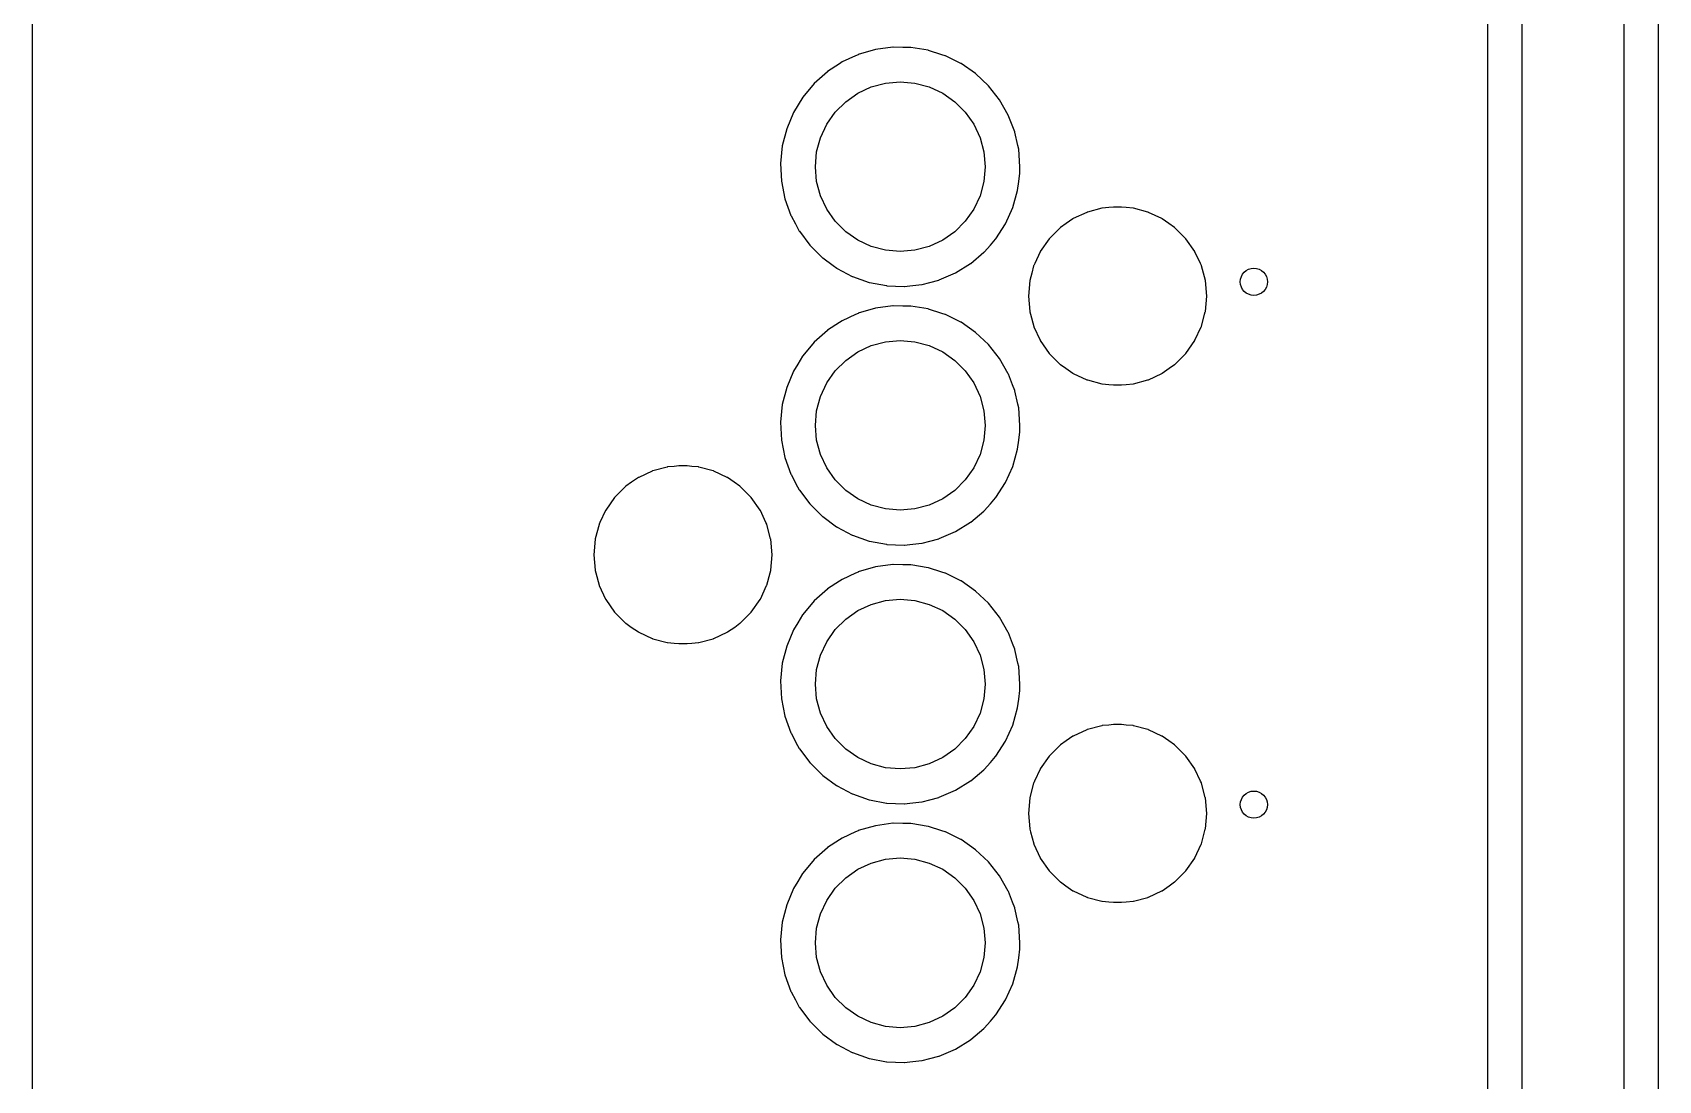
# Model space of a CAD drawing. Extents: x 4.65 to 6.59, y -5.22 to -3.28.
# Drawn here: x 4.65 to 5.593, y -4.778 to -4.17 of the extents above; entities that cross this region are included whole.
import ezdxf

# ---------------------------------------------------------------- set-up
doc = ezdxf.new("R2010")
doc.units = 0
doc.header["$MEASUREMENT"] = 0
doc.layers.add('BLACK', color=7, linetype='CONTINUOUS')

msp = doc.modelspace()

# ---------------------------------------------------------------- linework, layer by layer
at = {"layer": 'BLACK', "linetype": 'CONTINUOUS'}
for p, q in [((4.65012, -5.21012), (4.65012, -3.28004)), ((5.51378, -4.98965), (5.51378, -3.901)), ((5.57283, -3.901), (5.57283, -4.98712)), ((5.49376, -3.90338), (5.49376, -4.84811)), ((5.59285, -4.97527), (5.59285, -3.90338)), ((5.12731, -4.18394), (5.11957, -4.18751)), ((5.12875, -4.18328), (5.12731, -4.18394)), ((5.12891, -4.1832), (5.12875, -4.18328)), ((5.12875, -4.18328), (5.12875, -4.18328)), ((5.13879, -4.18032), (5.12891, -4.1832)), ((5.14899, -4.17893), (5.13879, -4.18032)), ((5.14917, -4.17893), (5.14899, -4.17893)), ((5.1548, -4.17901), (5.14917, -4.17893)), ((5.14917, -4.17893), (5.14917, -4.17893)), ((5.15928, -4.17907), (5.1548, -4.17901)), ((5.16944, -4.18072), (5.15928, -4.17907)), ((5.16961, -4.18078), (5.16944, -4.18072)), ((5.17742, -4.18328), (5.16961, -4.18078)), ((5.17924, -4.18386), (5.17742, -4.18328)), ((5.1794, -4.18394), (5.17924, -4.18386)), ((5.1883, -4.18833), (5.1794, -4.18394)), ((5.1794, -4.18394), (5.1794, -4.18394)), ((5.11096, -4.19315), (5.10329, -4.2)), ((5.11112, -4.19305), (5.11096, -4.19315)), ((5.11803, -4.18851), (5.11112, -4.19305)), ((5.11112, -4.19305), (5.11112, -4.19305)), ((5.11957, -4.18751), (5.11803, -4.18851)), ((5.18846, -4.18841), (5.1883, -4.18833)), ((5.19692, -4.19427), (5.18846, -4.18841)), ((5.20441, -4.20132), (5.19692, -4.19427)), ((5.10329, -4.2), (5.09671, -4.20791)), ((5.12862, -4.20561), (5.1364, -4.20198)), ((5.1364, -4.20198), (5.14468, -4.19976)), ((5.14468, -4.19976), (5.15323, -4.19902)), ((5.15323, -4.19902), (5.16177, -4.19976)), ((5.16177, -4.19976), (5.17006, -4.20198)), ((5.17006, -4.20198), (5.17783, -4.20561)), ((5.21079, -4.20941), (5.20441, -4.20132)), ((5.09671, -4.20791), (5.09137, -4.21671)), ((5.11553, -4.2166), (5.1216, -4.21053)), ((5.1216, -4.21053), (5.12862, -4.20561)), ((5.17783, -4.20561), (5.18486, -4.21053)), ((5.18486, -4.21053), (5.19093, -4.2166)), ((5.21589, -4.21834), (5.21079, -4.20941)), ((5.09137, -4.21671), (5.08739, -4.2262)), ((5.11061, -4.22362), (5.11553, -4.2166)), ((5.19093, -4.2166), (5.19585, -4.22362)), ((5.21962, -4.22793), (5.21589, -4.21834)), ((5.08739, -4.2262), (5.08486, -4.23617)), ((5.10476, -4.23968), (5.10698, -4.2314)), ((5.10698, -4.2314), (5.11061, -4.22362)), ((5.19585, -4.22362), (5.19947, -4.2314)), ((5.19947, -4.2314), (5.20169, -4.23968)), ((5.21966, -4.22811), (5.21962, -4.22793)), ((5.22145, -4.23599), (5.21966, -4.22811)), ((5.08486, -4.23617), (5.08383, -4.24641)), ((5.10402, -4.24823), (5.10476, -4.23968)), ((5.20169, -4.23968), (5.20244, -4.24823)), ((5.22189, -4.23797), (5.22145, -4.23599)), ((5.22265, -4.24823), (5.22189, -4.23797)), ((5.08383, -4.24641), (5.08432, -4.25669)), ((5.10476, -4.25677), (5.10402, -4.24823)), ((5.20244, -4.24823), (5.20169, -4.25677)), ((5.22256, -4.25186), (5.22265, -4.24823)), ((5.08432, -4.25669), (5.08633, -4.26678)), ((5.10698, -4.26506), (5.10476, -4.25677)), ((5.20169, -4.25677), (5.19947, -4.26506)), ((5.22126, -4.26207), (5.22192, -4.25687)), ((5.22192, -4.25687), (5.22254, -4.25199)), ((5.22254, -4.25198), (5.22256, -4.25186)), ((5.22254, -4.25199), (5.22254, -4.25198)), ((5.08633, -4.26678), (5.0898, -4.27647)), ((5.11061, -4.27283), (5.10698, -4.26506)), ((5.19947, -4.26506), (5.19585, -4.27283)), ((5.21847, -4.27197), (5.22126, -4.26207)), ((5.0898, -4.27647), (5.08989, -4.27663)), ((5.08989, -4.27663), (5.09243, -4.28136)), ((5.11553, -4.27986), (5.11061, -4.27283)), ((5.1216, -4.28593), (5.11553, -4.27986)), ((5.19093, -4.27986), (5.18486, -4.28593)), ((5.19585, -4.27283), (5.19093, -4.27986)), ((5.21424, -4.28136), (5.21847, -4.27197)), ((5.25336, -4.27844), (5.24944, -4.28119)), ((5.25355, -4.27835), (5.25336, -4.27844)), ((5.26133, -4.27473), (5.25355, -4.27835)), ((5.25355, -4.27835), (5.25355, -4.27835)), ((5.26153, -4.27463), (5.26133, -4.27473)), ((5.26133, -4.27473), (5.26133, -4.27473)), ((5.26173, -4.27458), (5.26153, -4.27463)), ((5.27002, -4.27236), (5.26173, -4.27458)), ((5.26173, -4.27458), (5.26173, -4.27458)), ((5.27023, -4.2723), (5.27002, -4.27236)), ((5.27002, -4.27236), (5.27002, -4.27236)), ((5.27415, -4.27196), (5.27023, -4.2723)), ((5.27686, -4.27172), (5.27415, -4.27196)), ((5.27696, -4.27171), (5.27686, -4.27172)), ((5.27686, -4.27172), (5.27686, -4.27172)), ((5.28146, -4.27171), (5.27696, -4.27171)), ((5.28157, -4.27172), (5.28146, -4.27171)), ((5.28427, -4.27196), (5.28157, -4.27172)), ((5.28157, -4.27172), (5.28157, -4.27172)), ((5.28819, -4.2723), (5.28427, -4.27196)), ((5.2884, -4.27236), (5.28819, -4.2723)), ((5.29669, -4.27458), (5.2884, -4.27236)), ((5.2884, -4.27236), (5.2884, -4.27236)), ((5.2969, -4.27463), (5.29669, -4.27458)), ((5.29669, -4.27458), (5.29669, -4.27458)), ((5.2971, -4.27473), (5.2969, -4.27463)), ((5.30487, -4.27835), (5.2971, -4.27473)), ((5.2971, -4.27473), (5.2971, -4.27473)), ((5.30507, -4.27844), (5.30487, -4.27835)), ((5.30487, -4.27835), (5.30487, -4.27835)), ((5.30899, -4.28119), (5.30507, -4.27844)), ((5.09243, -4.28136), (5.09467, -4.28553)), ((5.09467, -4.28553), (5.09478, -4.28568)), ((5.09478, -4.28568), (5.09478, -4.28568)), ((5.09478, -4.28568), (5.10072, -4.29363)), ((5.12862, -4.29085), (5.1216, -4.28593)), ((5.18486, -4.28593), (5.17783, -4.29085)), ((5.20867, -4.29001), (5.21424, -4.28136)), ((5.24597, -4.28361), (5.2396, -4.28999)), ((5.24615, -4.28349), (5.24597, -4.28361)), ((5.24944, -4.28119), (5.24615, -4.28349)), ((5.24615, -4.28349), (5.24615, -4.28349)), ((5.31228, -4.28349), (5.30899, -4.28119)), ((5.31245, -4.28361), (5.31228, -4.28349)), ((5.31228, -4.28349), (5.31228, -4.28349)), ((5.31883, -4.28999), (5.31245, -4.28361)), ((5.10072, -4.29363), (5.10072, -4.29363)), ((5.10072, -4.29363), (5.10083, -4.29378)), ((5.10083, -4.29378), (5.10096, -4.29391)), ((5.10096, -4.29391), (5.10096, -4.29391)), ((5.10096, -4.29391), (5.10801, -4.30089)), ((5.1364, -4.29447), (5.12862, -4.29085)), ((5.14468, -4.29669), (5.1364, -4.29447)), ((5.15323, -4.29744), (5.14468, -4.29669)), ((5.16177, -4.29669), (5.15323, -4.29744)), ((5.17006, -4.29447), (5.16177, -4.29669)), ((5.17783, -4.29085), (5.17006, -4.29447)), ((5.19418, -4.30428), (5.20175, -4.29787)), ((5.20175, -4.29787), (5.20189, -4.29775)), ((5.20175, -4.29787), (5.20175, -4.29787)), ((5.20189, -4.29775), (5.2055, -4.29363)), ((5.2055, -4.29363), (5.20855, -4.29015)), ((5.20855, -4.29015), (5.20867, -4.29001)), ((5.20855, -4.29015), (5.20855, -4.29015)), ((5.23434, -4.29757), (5.23121, -4.30428)), ((5.23443, -4.29737), (5.23434, -4.29757)), ((5.23434, -4.29757), (5.23434, -4.29757)), ((5.2396, -4.28999), (5.23443, -4.29737)), ((5.324, -4.29737), (5.31883, -4.28999)), ((5.32409, -4.29757), (5.324, -4.29737)), ((5.32722, -4.30428), (5.32409, -4.29757)), ((5.32409, -4.29757), (5.32409, -4.29757)), ((5.10801, -4.30089), (5.10814, -4.30102)), ((5.10814, -4.30102), (5.10829, -4.30113)), ((5.10829, -4.30113), (5.10829, -4.30113)), ((5.10829, -4.30113), (5.11431, -4.30554)), ((5.11431, -4.30554), (5.11644, -4.30711)), ((5.11644, -4.30711), (5.1166, -4.30719)), ((5.1166, -4.30719), (5.1166, -4.30719)), ((5.1166, -4.30719), (5.12538, -4.31181)), ((5.18529, -4.30981), (5.19404, -4.3044)), ((5.19404, -4.3044), (5.19418, -4.30428)), ((5.19418, -4.30428), (5.19418, -4.30428)), ((5.23056, -4.30575), (5.22946, -4.30988)), ((5.23062, -4.30554), (5.23056, -4.30575)), ((5.23056, -4.30575), (5.23056, -4.30575)), ((5.23121, -4.30428), (5.23062, -4.30554)), ((5.32781, -4.30554), (5.32722, -4.30428)), ((5.32786, -4.30575), (5.32781, -4.30554)), ((5.32897, -4.30988), (5.32786, -4.30575)), ((5.32786, -4.30575), (5.32786, -4.30575)), ((5.12538, -4.31181), (5.12538, -4.31181)), ((5.12538, -4.31181), (5.12554, -4.3119)), ((5.12554, -4.3119), (5.13526, -4.31529)), ((5.13526, -4.31529), (5.13544, -4.31532)), ((5.13544, -4.31532), (5.14519, -4.31717)), ((5.14519, -4.31717), (5.14519, -4.31717)), ((5.14519, -4.31717), (5.14537, -4.31721)), ((5.14537, -4.31721), (5.15051, -4.31741)), ((5.15051, -4.31741), (5.15547, -4.31761)), ((5.15547, -4.31761), (5.15547, -4.31761)), ((5.15547, -4.31761), (5.15565, -4.31761)), ((5.15565, -4.31761), (5.15878, -4.31727)), ((5.15878, -4.31727), (5.1657, -4.31651)), ((5.1657, -4.31651), (5.16588, -4.31649)), ((5.1657, -4.31651), (5.1657, -4.31651)), ((5.16588, -4.31649), (5.17032, -4.31532)), ((5.17032, -4.31532), (5.17565, -4.31392)), ((5.17565, -4.31392), (5.17583, -4.31387)), ((5.17565, -4.31392), (5.17565, -4.31392)), ((5.17583, -4.31387), (5.18529, -4.30981)), ((5.22829, -4.31425), (5.2275, -4.32323)), ((5.22946, -4.30988), (5.22829, -4.31425)), ((5.33014, -4.31425), (5.32897, -4.30988)), ((5.33093, -4.32323), (5.33014, -4.31425)), ((5.2275, -4.32323), (5.22829, -4.33221)), ((5.33014, -4.33221), (5.33093, -4.32323)), ((5.12731, -4.33394), (5.11957, -4.33751)), ((5.12875, -4.33328), (5.12731, -4.33394)), ((5.12891, -4.3332), (5.12875, -4.33328)), ((5.12875, -4.33328), (5.12875, -4.33328)), ((5.13879, -4.33032), (5.12891, -4.3332)), ((5.14899, -4.32893), (5.13879, -4.33032)), ((5.14917, -4.32893), (5.14899, -4.32893)), ((5.1548, -4.32901), (5.14917, -4.32893)), ((5.14917, -4.32893), (5.14917, -4.32893)), ((5.15928, -4.32907), (5.1548, -4.32901)), ((5.16944, -4.33072), (5.15928, -4.32907)), ((5.16961, -4.33078), (5.16944, -4.33072)), ((5.17742, -4.33328), (5.16961, -4.33078)), ((5.17924, -4.33386), (5.17742, -4.33328)), ((5.1794, -4.33394), (5.17924, -4.33386)), ((5.1883, -4.33833), (5.1794, -4.33394)), ((5.1794, -4.33394), (5.1794, -4.33394)), ((5.22829, -4.33221), (5.22834, -4.33242)), ((5.22834, -4.33242), (5.22834, -4.33242)), ((5.22834, -4.33242), (5.22871, -4.3338)), ((5.22871, -4.3338), (5.23062, -4.34092)), ((5.32781, -4.34092), (5.32971, -4.3338)), ((5.32971, -4.3338), (5.33008, -4.33242)), ((5.33008, -4.33242), (5.33014, -4.33221)), ((5.33008, -4.33242), (5.33008, -4.33242)), ((5.11096, -4.34315), (5.10329, -4.35)), ((5.11112, -4.34305), (5.11096, -4.34315)), ((5.11803, -4.33851), (5.11112, -4.34305)), ((5.11112, -4.34305), (5.11112, -4.34305)), ((5.11957, -4.33751), (5.11803, -4.33851)), ((5.18846, -4.33841), (5.1883, -4.33833)), ((5.19692, -4.34427), (5.18846, -4.33841)), ((5.20441, -4.35132), (5.19692, -4.34427)), ((5.23062, -4.34092), (5.23071, -4.34111)), ((5.23071, -4.34111), (5.23071, -4.34111)), ((5.23071, -4.34111), (5.23434, -4.34889)), ((5.32409, -4.34889), (5.32771, -4.34111)), ((5.32771, -4.34111), (5.32781, -4.34092)), ((5.32771, -4.34111), (5.32771, -4.34111)), ((5.10329, -4.35), (5.09671, -4.35791)), ((5.12862, -4.35561), (5.1364, -4.35198)), ((5.1364, -4.35198), (5.14468, -4.34976)), ((5.14468, -4.34976), (5.15323, -4.34902)), ((5.15323, -4.34902), (5.16177, -4.34976)), ((5.16177, -4.34976), (5.17006, -4.35198)), ((5.17006, -4.35198), (5.17783, -4.35561)), ((5.21079, -4.35941), (5.20441, -4.35132)), ((5.23434, -4.34889), (5.23434, -4.34889)), ((5.23434, -4.34889), (5.23443, -4.34908)), ((5.23443, -4.34908), (5.2396, -4.35647)), ((5.31883, -4.35647), (5.324, -4.34908)), ((5.324, -4.34908), (5.32409, -4.34889)), ((5.32409, -4.34889), (5.32409, -4.34889)), ((5.09381, -4.36269), (5.09137, -4.36671)), ((5.09661, -4.35807), (5.09381, -4.36269)), ((5.09671, -4.35791), (5.09661, -4.35807)), ((5.11553, -4.3666), (5.1216, -4.36053)), ((5.1216, -4.36053), (5.12862, -4.35561)), ((5.17783, -4.35561), (5.18486, -4.36053)), ((5.18486, -4.36053), (5.19093, -4.3666)), ((5.21589, -4.36834), (5.21079, -4.35941)), ((5.2396, -4.35647), (5.24597, -4.36284)), ((5.24597, -4.36284), (5.24615, -4.36297)), ((5.24615, -4.36297), (5.24615, -4.36297)), ((5.24615, -4.36297), (5.24923, -4.36512)), ((5.3092, -4.36512), (5.31228, -4.36297)), ((5.31228, -4.36297), (5.31245, -4.36284)), ((5.31228, -4.36297), (5.31228, -4.36297)), ((5.31245, -4.36284), (5.31883, -4.35647)), ((5.09137, -4.36671), (5.08739, -4.3762)), ((5.10698, -4.3814), (5.11061, -4.37362)), ((5.11061, -4.37362), (5.11553, -4.3666)), ((5.19093, -4.3666), (5.19585, -4.37362)), ((5.19585, -4.37362), (5.19947, -4.3814)), ((5.21596, -4.36851), (5.21589, -4.36834)), ((5.21838, -4.37474), (5.21596, -4.36851)), ((5.21596, -4.36851), (5.21596, -4.36851)), ((5.24923, -4.36512), (5.25336, -4.36801)), ((5.25336, -4.36801), (5.25355, -4.3681)), ((5.25355, -4.3681), (5.25355, -4.3681)), ((5.25355, -4.3681), (5.26133, -4.37173)), ((5.26133, -4.37173), (5.26153, -4.37182)), ((5.26153, -4.37182), (5.26173, -4.37188)), ((5.26173, -4.37188), (5.26173, -4.37188)), ((5.26173, -4.37188), (5.27002, -4.3741)), ((5.27002, -4.3741), (5.27002, -4.3741)), ((5.27002, -4.3741), (5.27023, -4.37416)), ((5.27023, -4.37416), (5.27415, -4.3745)), ((5.28427, -4.3745), (5.28819, -4.37416)), ((5.28819, -4.37416), (5.2884, -4.3741)), ((5.2884, -4.3741), (5.29669, -4.37188)), ((5.2884, -4.3741), (5.2884, -4.3741)), ((5.29669, -4.37188), (5.2969, -4.37182)), ((5.29669, -4.37188), (5.29669, -4.37188)), ((5.2969, -4.37182), (5.2971, -4.37173)), ((5.2971, -4.37173), (5.30487, -4.3681)), ((5.30487, -4.3681), (5.30507, -4.36801)), ((5.30487, -4.3681), (5.30487, -4.3681)), ((5.30507, -4.36801), (5.3092, -4.36512)), ((5.08739, -4.3762), (5.08486, -4.38617)), ((5.10476, -4.38968), (5.10698, -4.3814)), ((5.19947, -4.3814), (5.20169, -4.38968)), ((5.21962, -4.37793), (5.21838, -4.37474)), ((5.21966, -4.37811), (5.21962, -4.37793)), ((5.22145, -4.38599), (5.21966, -4.37811)), ((5.27415, -4.3745), (5.27686, -4.37473)), ((5.27686, -4.37473), (5.27686, -4.37473)), ((5.27686, -4.37473), (5.27696, -4.37474)), ((5.27696, -4.37474), (5.28146, -4.37474)), ((5.28146, -4.37474), (5.28157, -4.37473)), ((5.28157, -4.37473), (5.28427, -4.3745)), ((5.28157, -4.37473), (5.28157, -4.37473)), ((5.08486, -4.38617), (5.08383, -4.39641)), ((5.10402, -4.39823), (5.10476, -4.38968)), ((5.20169, -4.38968), (5.20244, -4.39823)), ((5.22189, -4.38797), (5.22145, -4.38599)), ((5.22265, -4.39823), (5.22189, -4.38797)), ((5.08383, -4.39641), (5.08432, -4.40669)), ((5.10476, -4.40677), (5.10402, -4.39823)), ((5.20244, -4.39823), (5.20169, -4.40677)), ((5.22192, -4.40687), (5.22254, -4.40199)), ((5.22254, -4.40198), (5.22256, -4.40186)), ((5.22254, -4.40199), (5.22254, -4.40198)), ((5.22256, -4.40186), (5.22265, -4.39823)), ((5.08432, -4.40669), (5.08633, -4.41678)), ((5.10698, -4.41506), (5.10476, -4.40677)), ((5.20169, -4.40677), (5.19947, -4.41506)), ((5.22126, -4.41207), (5.22192, -4.40687)), ((5.08633, -4.41678), (5.0898, -4.42647)), ((5.11061, -4.42283), (5.10698, -4.41506)), ((5.19947, -4.41506), (5.19585, -4.42283)), ((5.21847, -4.42197), (5.22126, -4.41207)), ((5.00139, -4.42844), (4.99747, -4.43119)), ((5.00158, -4.42835), (5.00139, -4.42844)), ((5.00936, -4.42473), (5.00158, -4.42835)), ((5.00158, -4.42835), (5.00158, -4.42835)), ((5.00956, -4.42463), (5.00936, -4.42473)), ((5.00936, -4.42473), (5.00936, -4.42473)), ((5.00977, -4.42458), (5.00956, -4.42463)), ((5.01806, -4.42236), (5.00977, -4.42458)), ((5.00977, -4.42458), (5.00977, -4.42458)), ((5.01826, -4.4223), (5.01806, -4.42236)), ((5.01806, -4.42236), (5.01806, -4.42236)), ((5.02218, -4.42196), (5.01826, -4.4223)), ((5.02489, -4.42172), (5.02218, -4.42196)), ((5.02499, -4.42171), (5.02489, -4.42172)), ((5.02489, -4.42172), (5.02489, -4.42172)), ((5.02949, -4.42171), (5.02499, -4.42171)), ((5.0296, -4.42172), (5.02949, -4.42171)), ((5.0323, -4.42196), (5.0296, -4.42172)), ((5.0296, -4.42172), (5.0296, -4.42172)), ((5.03622, -4.4223), (5.0323, -4.42196)), ((5.03643, -4.42236), (5.03622, -4.4223)), ((5.04472, -4.42458), (5.03643, -4.42236)), ((5.03643, -4.42236), (5.03643, -4.42236)), ((5.04493, -4.42463), (5.04472, -4.42458)), ((5.04472, -4.42458), (5.04472, -4.42458)), ((5.04513, -4.42473), (5.04493, -4.42463)), ((5.0529, -4.42835), (5.04513, -4.42473)), ((5.04513, -4.42473), (5.04513, -4.42473)), ((5.0531, -4.42844), (5.0529, -4.42835)), ((5.0529, -4.42835), (5.0529, -4.42835)), ((5.05702, -4.43119), (5.0531, -4.42844)), ((5.0898, -4.42647), (5.08989, -4.42663)), ((5.08989, -4.42663), (5.09373, -4.43377)), ((5.11553, -4.42986), (5.11061, -4.42283)), ((5.1216, -4.43593), (5.11553, -4.42986)), ((5.19093, -4.42986), (5.18486, -4.43593)), ((5.19585, -4.42283), (5.19093, -4.42986)), ((5.21424, -4.43136), (5.21847, -4.42197)), ((4.98763, -4.43999), (4.98246, -4.44737)), ((4.994, -4.43361), (4.98763, -4.43999)), ((4.99418, -4.43349), (4.994, -4.43361)), ((4.99747, -4.43119), (4.99418, -4.43349)), ((4.99418, -4.43349), (4.99418, -4.43349)), ((5.06031, -4.43349), (5.05702, -4.43119)), ((5.06048, -4.43361), (5.06031, -4.43349)), ((5.06031, -4.43349), (5.06031, -4.43349)), ((5.06686, -4.43999), (5.06048, -4.43361)), ((5.07203, -4.44737), (5.06686, -4.43999)), ((5.09373, -4.43377), (5.09467, -4.43553)), ((5.09467, -4.43553), (5.09478, -4.43568)), ((5.09478, -4.43568), (5.09478, -4.43568)), ((5.09478, -4.43568), (5.10072, -4.44363)), ((5.12862, -4.44085), (5.1216, -4.43593)), ((5.18486, -4.43593), (5.17783, -4.44085)), ((5.2055, -4.44363), (5.20855, -4.44015)), ((5.20855, -4.44015), (5.20867, -4.44001)), ((5.20855, -4.44015), (5.20855, -4.44015)), ((5.20867, -4.44001), (5.21424, -4.43136)), ((4.98237, -4.44757), (4.97914, -4.45449)), ((4.98246, -4.44737), (4.98237, -4.44757)), ((4.98237, -4.44757), (4.98237, -4.44757)), ((5.07212, -4.44757), (5.07203, -4.44737)), ((5.07535, -4.45449), (5.07212, -4.44757)), ((5.07212, -4.44757), (5.07212, -4.44757)), ((5.10072, -4.44363), (5.10072, -4.44363)), ((5.10072, -4.44363), (5.10083, -4.44378)), ((5.10083, -4.44378), (5.10096, -4.44391)), ((5.10096, -4.44391), (5.10096, -4.44391)), ((5.10096, -4.44391), (5.10801, -4.45089)), ((5.1364, -4.44447), (5.12862, -4.44085)), ((5.14468, -4.44669), (5.1364, -4.44447)), ((5.15323, -4.44744), (5.14468, -4.44669)), ((5.16177, -4.44669), (5.15323, -4.44744)), ((5.17006, -4.44447), (5.16177, -4.44669)), ((5.17783, -4.44085), (5.17006, -4.44447)), ((5.19418, -4.45428), (5.20175, -4.44787)), ((5.20175, -4.44787), (5.20189, -4.44775)), ((5.20175, -4.44787), (5.20175, -4.44787)), ((5.20189, -4.44775), (5.2055, -4.44363)), ((4.97859, -4.45575), (4.97641, -4.46392)), ((4.97865, -4.45554), (4.97859, -4.45575)), ((4.97859, -4.45575), (4.97859, -4.45575)), ((4.97914, -4.45449), (4.97865, -4.45554)), ((5.07584, -4.45554), (5.07535, -4.45449)), ((5.07589, -4.45575), (5.07584, -4.45554)), ((5.07808, -4.46392), (5.07589, -4.45575)), ((5.07589, -4.45575), (5.07589, -4.45575)), ((5.10801, -4.45089), (5.10814, -4.45102)), ((5.10814, -4.45102), (5.10829, -4.45113)), ((5.10829, -4.45113), (5.10829, -4.45113)), ((5.10829, -4.45113), (5.11629, -4.457)), ((5.11629, -4.457), (5.11644, -4.45711)), ((5.11644, -4.45711), (5.1166, -4.45719)), ((5.1166, -4.45719), (5.1166, -4.45719)), ((5.1166, -4.45719), (5.12538, -4.46181)), ((5.18529, -4.45981), (5.19404, -4.4544)), ((5.19404, -4.4544), (5.19418, -4.45428)), ((5.19418, -4.45428), (5.19418, -4.45428)), ((4.97632, -4.46425), (4.97553, -4.47323)), ((4.97641, -4.46392), (4.97632, -4.46425)), ((5.07817, -4.46425), (5.07808, -4.46392)), ((5.07896, -4.47323), (5.07817, -4.46425)), ((5.12538, -4.46181), (5.12538, -4.46181)), ((5.12538, -4.46181), (5.12554, -4.4619)), ((5.12554, -4.4619), (5.13526, -4.46529)), ((5.13526, -4.46529), (5.13544, -4.46532)), ((5.13544, -4.46532), (5.14519, -4.46717)), ((5.14519, -4.46717), (5.14519, -4.46717)), ((5.14519, -4.46717), (5.14537, -4.46721)), ((5.14537, -4.46721), (5.15051, -4.46741)), ((5.15051, -4.46741), (5.15547, -4.46761)), ((5.15547, -4.46761), (5.15547, -4.46761)), ((5.15547, -4.46761), (5.15565, -4.46761)), ((5.15565, -4.46761), (5.15878, -4.46727)), ((5.15878, -4.46727), (5.1657, -4.46651)), ((5.1657, -4.46651), (5.16588, -4.46649)), ((5.1657, -4.46651), (5.1657, -4.46651)), ((5.16588, -4.46649), (5.17032, -4.46532)), ((5.17032, -4.46532), (5.17565, -4.46392)), ((5.17565, -4.46392), (5.17583, -4.46387)), ((5.17565, -4.46392), (5.17565, -4.46392)), ((5.17583, -4.46387), (5.18529, -4.45981)), ((4.97553, -4.47323), (4.97632, -4.48221)), ((5.07817, -4.48221), (5.07896, -4.47323)), ((4.97632, -4.48221), (4.97637, -4.48242)), ((4.97637, -4.48242), (4.97637, -4.48242)), ((4.97637, -4.48242), (4.97674, -4.4838)), ((4.97674, -4.4838), (4.97865, -4.49092)), ((5.07584, -4.49092), (5.07774, -4.4838)), ((5.07774, -4.4838), (5.07811, -4.48242)), ((5.07811, -4.48242), (5.07817, -4.48221)), ((5.07811, -4.48242), (5.07811, -4.48242)), ((5.12731, -4.48394), (5.11957, -4.48751)), ((5.12875, -4.48328), (5.12731, -4.48394)), ((5.12891, -4.4832), (5.12875, -4.48328)), ((5.12875, -4.48328), (5.12875, -4.48328)), ((5.13879, -4.48032), (5.12891, -4.4832)), ((5.14899, -4.47893), (5.13879, -4.48032)), ((5.14917, -4.47893), (5.14899, -4.47893)), ((5.1548, -4.47901), (5.14917, -4.47893)), ((5.14917, -4.47893), (5.14917, -4.47893)), ((5.15928, -4.47907), (5.1548, -4.47901)), ((5.16944, -4.48072), (5.15928, -4.47907)), ((5.16961, -4.48078), (5.16944, -4.48072)), ((5.17742, -4.48328), (5.16961, -4.48078)), ((5.17924, -4.48386), (5.17742, -4.48328)), ((5.1794, -4.48394), (5.17924, -4.48386)), ((5.1883, -4.48833), (5.1794, -4.48394)), ((5.1794, -4.48394), (5.1794, -4.48394)), ((4.97865, -4.49092), (4.97874, -4.49111)), ((4.97874, -4.49111), (4.97874, -4.49111)), ((4.97874, -4.49111), (4.98237, -4.49889)), ((5.07212, -4.49889), (5.07575, -4.49111)), ((5.07575, -4.49111), (5.07584, -4.49092)), ((5.07575, -4.49111), (5.07575, -4.49111)), ((5.11096, -4.49315), (5.10329, -4.5)), ((5.11112, -4.49305), (5.11096, -4.49315)), ((5.11803, -4.48851), (5.11112, -4.49305)), ((5.11112, -4.49305), (5.11112, -4.49305)), ((5.11957, -4.48751), (5.11803, -4.48851)), ((5.18846, -4.48841), (5.1883, -4.48833)), ((5.19692, -4.49427), (5.18846, -4.48841)), ((5.20441, -4.50132), (5.19692, -4.49427)), ((4.98237, -4.49889), (4.98237, -4.49889)), ((4.98237, -4.49889), (4.98246, -4.49908)), ((4.98246, -4.49908), (4.98763, -4.50647)), ((5.06686, -4.50647), (5.07203, -4.49908)), ((5.07203, -4.49908), (5.07212, -4.49889)), ((5.07212, -4.49889), (5.07212, -4.49889)), ((5.10329, -4.5), (5.09671, -4.50791)), ((5.1216, -4.51053), (5.12862, -4.50561)), ((5.12862, -4.50561), (5.1364, -4.50198)), ((5.1364, -4.50198), (5.14468, -4.49976)), ((5.14468, -4.49976), (5.15323, -4.49902)), ((5.15323, -4.49902), (5.16177, -4.49976)), ((5.16177, -4.49976), (5.17006, -4.50198)), ((5.17006, -4.50198), (5.17783, -4.50561)), ((5.17783, -4.50561), (5.18486, -4.51053)), ((5.21079, -4.50941), (5.20441, -4.50132)), ((4.98763, -4.50647), (4.994, -4.51284)), ((4.994, -4.51284), (4.99418, -4.51297)), ((4.99418, -4.51297), (4.99418, -4.51297)), ((4.99418, -4.51297), (4.99726, -4.51512)), ((4.99726, -4.51512), (5.00139, -4.51801)), ((5.0531, -4.51801), (5.05723, -4.51512)), ((5.05723, -4.51512), (5.06031, -4.51297)), ((5.06031, -4.51297), (5.06048, -4.51284)), ((5.06031, -4.51297), (5.06031, -4.51297)), ((5.06048, -4.51284), (5.06686, -4.50647)), ((5.09381, -4.51269), (5.09137, -4.51671)), ((5.09661, -4.50807), (5.09381, -4.51269)), ((5.09671, -4.50791), (5.09661, -4.50807)), ((5.11553, -4.5166), (5.1216, -4.51053)), ((5.18486, -4.51053), (5.19093, -4.5166)), ((5.21589, -4.51834), (5.21079, -4.50941)), ((5.00139, -4.51801), (5.00158, -4.5181)), ((5.00158, -4.5181), (5.00158, -4.5181)), ((5.00158, -4.5181), (5.00936, -4.52173)), ((5.00936, -4.52173), (5.00956, -4.52182)), ((5.00956, -4.52182), (5.00977, -4.52188)), ((5.00977, -4.52188), (5.00977, -4.52188)), ((5.00977, -4.52188), (5.01806, -4.5241)), ((5.01806, -4.5241), (5.01806, -4.5241)), ((5.01806, -4.5241), (5.01826, -4.52416)), ((5.01826, -4.52416), (5.02218, -4.5245)), ((5.02218, -4.5245), (5.02489, -4.52473)), ((5.02489, -4.52473), (5.02489, -4.52473)), ((5.02489, -4.52473), (5.02499, -4.52474)), ((5.02499, -4.52474), (5.02949, -4.52474)), ((5.02949, -4.52474), (5.0296, -4.52473)), ((5.0296, -4.52473), (5.0323, -4.5245)), ((5.0296, -4.52473), (5.0296, -4.52473)), ((5.0323, -4.5245), (5.03622, -4.52416)), ((5.03622, -4.52416), (5.03643, -4.5241)), ((5.03643, -4.5241), (5.04472, -4.52188)), ((5.03643, -4.5241), (5.03643, -4.5241)), ((5.04472, -4.52188), (5.04493, -4.52182)), ((5.04472, -4.52188), (5.04472, -4.52188)), ((5.04493, -4.52182), (5.04513, -4.52173)), ((5.04513, -4.52173), (5.0529, -4.5181)), ((5.0529, -4.5181), (5.0531, -4.51801)), ((5.0529, -4.5181), (5.0529, -4.5181)), ((5.09137, -4.51671), (5.08739, -4.5262)), ((5.10698, -4.5314), (5.11061, -4.52362)), ((5.11061, -4.52362), (5.11553, -4.5166)), ((5.19093, -4.5166), (5.19585, -4.52362)), ((5.19585, -4.52362), (5.19947, -4.5314)), ((5.21596, -4.51851), (5.21589, -4.51834)), ((5.21838, -4.52474), (5.21596, -4.51851)), ((5.21596, -4.51851), (5.21596, -4.51851)), ((5.21962, -4.52793), (5.21838, -4.52474)), ((5.08739, -4.5262), (5.08486, -4.53617)), ((5.10476, -4.53968), (5.10698, -4.5314)), ((5.19947, -4.5314), (5.20169, -4.53968)), ((5.21966, -4.52811), (5.21962, -4.52793)), ((5.22145, -4.53599), (5.21966, -4.52811)), ((5.08486, -4.53617), (5.08383, -4.54641)), ((5.10402, -4.54823), (5.10476, -4.53968)), ((5.20169, -4.53968), (5.20244, -4.54823)), ((5.22189, -4.53797), (5.22145, -4.53599)), ((5.22265, -4.54823), (5.22189, -4.53797)), ((5.08383, -4.54641), (5.08432, -4.55669)), ((5.10476, -4.55677), (5.10402, -4.54823)), ((5.20244, -4.54823), (5.20169, -4.55677)), ((5.22192, -4.55687), (5.22254, -4.55199)), ((5.22254, -4.55198), (5.22256, -4.55186)), ((5.22254, -4.55199), (5.22254, -4.55198)), ((5.22256, -4.55186), (5.22265, -4.54823)), ((5.08432, -4.55669), (5.08633, -4.56678)), ((5.10698, -4.56506), (5.10476, -4.55677)), ((5.20169, -4.55677), (5.19947, -4.56506)), ((5.21847, -4.57197), (5.22126, -4.56207)), ((5.22126, -4.56207), (5.22192, -4.55687)), ((5.08633, -4.56678), (5.0898, -4.57647)), ((5.11061, -4.57283), (5.10698, -4.56506)), ((5.19947, -4.56506), (5.19585, -4.57283)), ((5.21424, -4.58136), (5.21847, -4.57197)), ((5.27415, -4.57196), (5.27023, -4.5723)), ((5.27686, -4.57172), (5.27415, -4.57196)), ((5.27696, -4.57171), (5.27686, -4.57172)), ((5.27686, -4.57172), (5.27686, -4.57172)), ((5.28146, -4.57171), (5.27696, -4.57171)), ((5.28157, -4.57172), (5.28146, -4.57171)), ((5.28427, -4.57196), (5.28157, -4.57172)), ((5.28157, -4.57172), (5.28157, -4.57172)), ((5.28819, -4.5723), (5.28427, -4.57196)), ((5.0898, -4.57647), (5.08989, -4.57663)), ((5.08989, -4.57663), (5.09373, -4.58377)), ((5.11553, -4.57986), (5.11061, -4.57283)), ((5.1216, -4.58593), (5.11553, -4.57986)), ((5.19093, -4.57986), (5.18486, -4.58593)), ((5.19585, -4.57283), (5.19093, -4.57986)), ((5.20867, -4.59001), (5.21424, -4.58136)), ((5.24944, -4.58119), (5.24615, -4.58349)), ((5.25336, -4.57844), (5.24944, -4.58119)), ((5.25355, -4.57835), (5.25336, -4.57844)), ((5.26133, -4.57473), (5.25355, -4.57835)), ((5.25355, -4.57835), (5.25355, -4.57835)), ((5.26153, -4.57463), (5.26133, -4.57473)), ((5.26133, -4.57473), (5.26133, -4.57473)), ((5.26173, -4.57458), (5.26153, -4.57463)), ((5.27002, -4.57236), (5.26173, -4.57458)), ((5.26173, -4.57458), (5.26173, -4.57458)), ((5.27023, -4.5723), (5.27002, -4.57236)), ((5.27002, -4.57236), (5.27002, -4.57236)), ((5.2884, -4.57236), (5.28819, -4.5723)), ((5.29669, -4.57458), (5.2884, -4.57236)), ((5.2884, -4.57236), (5.2884, -4.57236)), ((5.2969, -4.57463), (5.29669, -4.57458)), ((5.29669, -4.57458), (5.29669, -4.57458)), ((5.2971, -4.57473), (5.2969, -4.57463)), ((5.30487, -4.57835), (5.2971, -4.57473)), ((5.2971, -4.57473), (5.2971, -4.57473)), ((5.30507, -4.57844), (5.30487, -4.57835)), ((5.30487, -4.57835), (5.30487, -4.57835)), ((5.30899, -4.58119), (5.30507, -4.57844)), ((5.31228, -4.58349), (5.30899, -4.58119)), ((5.09373, -4.58377), (5.09467, -4.58553)), ((5.09467, -4.58553), (5.09478, -4.58568)), ((5.09478, -4.58568), (5.09478, -4.58568)), ((5.09478, -4.58568), (5.10072, -4.59363)), ((5.12862, -4.59085), (5.1216, -4.58593)), ((5.1364, -4.59447), (5.12862, -4.59085)), ((5.17783, -4.59085), (5.17006, -4.59447)), ((5.18486, -4.58593), (5.17783, -4.59085)), ((5.2055, -4.59363), (5.20855, -4.59015)), ((5.20855, -4.59015), (5.20867, -4.59001)), ((5.20855, -4.59015), (5.20855, -4.59015)), ((5.2396, -4.58999), (5.23443, -4.59737)), ((5.24597, -4.58361), (5.2396, -4.58999)), ((5.24615, -4.58349), (5.24597, -4.58361)), ((5.24615, -4.58349), (5.24615, -4.58349)), ((5.31245, -4.58361), (5.31228, -4.58349)), ((5.31228, -4.58349), (5.31228, -4.58349)), ((5.31883, -4.58999), (5.31245, -4.58361)), ((5.324, -4.59737), (5.31883, -4.58999)), ((5.10072, -4.59363), (5.10072, -4.59363)), ((5.10072, -4.59363), (5.10083, -4.59378)), ((5.10083, -4.59378), (5.10096, -4.59391)), ((5.10096, -4.59391), (5.10096, -4.59391)), ((5.10096, -4.59391), (5.10801, -4.60089)), ((5.14468, -4.59669), (5.1364, -4.59447)), ((5.15323, -4.59744), (5.14468, -4.59669)), ((5.16177, -4.59669), (5.15323, -4.59744)), ((5.17006, -4.59447), (5.16177, -4.59669)), ((5.19418, -4.60428), (5.20175, -4.59787)), ((5.20175, -4.59787), (5.20189, -4.59775)), ((5.20175, -4.59787), (5.20175, -4.59787)), ((5.20189, -4.59775), (5.2055, -4.59363)), ((5.23434, -4.59757), (5.23111, -4.60449)), ((5.23443, -4.59737), (5.23434, -4.59757)), ((5.23434, -4.59757), (5.23434, -4.59757)), ((5.32409, -4.59757), (5.324, -4.59737)), ((5.32732, -4.60449), (5.32409, -4.59757)), ((5.32409, -4.59757), (5.32409, -4.59757)), ((5.10801, -4.60089), (5.10814, -4.60102)), ((5.10814, -4.60102), (5.10829, -4.60113)), ((5.10829, -4.60113), (5.10829, -4.60113)), ((5.10829, -4.60113), (5.11629, -4.607)), ((5.11629, -4.607), (5.11644, -4.60711)), ((5.11644, -4.60711), (5.1166, -4.60719)), ((5.1166, -4.60719), (5.1166, -4.60719)), ((5.1166, -4.60719), (5.12538, -4.61181)), ((5.17583, -4.61387), (5.18529, -4.60981)), ((5.18529, -4.60981), (5.19404, -4.6044)), ((5.19404, -4.6044), (5.19418, -4.60428)), ((5.19418, -4.60428), (5.19418, -4.60428)), ((5.23056, -4.60575), (5.22837, -4.61392)), ((5.23062, -4.60554), (5.23056, -4.60575)), ((5.23056, -4.60575), (5.23056, -4.60575)), ((5.23111, -4.60449), (5.23062, -4.60554)), ((5.32781, -4.60554), (5.32732, -4.60449)), ((5.32786, -4.60575), (5.32781, -4.60554)), ((5.33005, -4.61392), (5.32786, -4.60575)), ((5.32786, -4.60575), (5.32786, -4.60575)), ((5.12538, -4.61181), (5.12538, -4.61181)), ((5.12538, -4.61181), (5.12554, -4.6119)), ((5.12554, -4.6119), (5.13526, -4.61529)), ((5.13526, -4.61529), (5.13544, -4.61532)), ((5.13544, -4.61532), (5.14519, -4.61717)), ((5.14519, -4.61717), (5.14519, -4.61717)), ((5.14519, -4.61717), (5.14537, -4.61721)), ((5.14537, -4.61721), (5.15051, -4.61741)), ((5.15051, -4.61741), (5.15547, -4.61761)), ((5.15547, -4.61761), (5.15547, -4.61761)), ((5.15547, -4.61761), (5.15565, -4.61761)), ((5.15565, -4.61761), (5.15878, -4.61727)), ((5.15878, -4.61727), (5.1657, -4.61651)), ((5.1657, -4.61651), (5.16588, -4.61649)), ((5.1657, -4.61651), (5.1657, -4.61651)), ((5.16588, -4.61649), (5.17032, -4.61532)), ((5.17032, -4.61532), (5.17565, -4.61392)), ((5.17565, -4.61392), (5.17583, -4.61387)), ((5.17565, -4.61392), (5.17565, -4.61392)), ((5.22829, -4.61425), (5.2275, -4.62323)), ((5.22837, -4.61392), (5.22829, -4.61425)), ((5.33014, -4.61425), (5.33005, -4.61392)), ((5.33093, -4.62323), (5.33014, -4.61425)), ((5.2275, -4.62323), (5.22829, -4.63221)), ((5.33014, -4.63221), (5.33093, -4.62323)), ((5.11957, -4.63751), (5.11803, -4.63851)), ((5.12731, -4.63394), (5.11957, -4.63751)), ((5.12875, -4.63328), (5.12731, -4.63394)), ((5.12891, -4.6332), (5.12875, -4.63328)), ((5.12875, -4.63328), (5.12875, -4.63328)), ((5.13879, -4.63032), (5.12891, -4.6332)), ((5.14899, -4.62893), (5.13879, -4.63032)), ((5.14917, -4.62893), (5.14899, -4.62893)), ((5.1548, -4.62901), (5.14917, -4.62893)), ((5.14917, -4.62893), (5.14917, -4.62893)), ((5.15928, -4.62907), (5.1548, -4.62901)), ((5.16944, -4.63072), (5.15928, -4.62907)), ((5.16961, -4.63078), (5.16944, -4.63072)), ((5.17742, -4.63328), (5.16961, -4.63078)), ((5.17924, -4.63386), (5.17742, -4.63328)), ((5.1794, -4.63394), (5.17924, -4.63386)), ((5.1883, -4.63833), (5.1794, -4.63394)), ((5.1794, -4.63394), (5.1794, -4.63394)), ((5.22829, -4.63221), (5.22834, -4.63242)), ((5.22834, -4.63242), (5.22834, -4.63242)), ((5.22834, -4.63242), (5.22871, -4.6338)), ((5.22871, -4.6338), (5.23062, -4.64092)), ((5.32781, -4.64092), (5.32971, -4.6338)), ((5.32971, -4.6338), (5.33008, -4.63242)), ((5.33008, -4.63242), (5.33014, -4.63221)), ((5.33008, -4.63242), (5.33008, -4.63242)), ((5.11096, -4.64315), (5.10329, -4.65)), ((5.11112, -4.64305), (5.11096, -4.64315)), ((5.11803, -4.63851), (5.11112, -4.64305)), ((5.11112, -4.64305), (5.11112, -4.64305)), ((5.18846, -4.63841), (5.1883, -4.63833)), ((5.19692, -4.64427), (5.18846, -4.63841)), ((5.20441, -4.65132), (5.19692, -4.64427)), ((5.23062, -4.64092), (5.23071, -4.64111)), ((5.23071, -4.64111), (5.23071, -4.64111)), ((5.23071, -4.64111), (5.23434, -4.64889)), ((5.32409, -4.64889), (5.32771, -4.64111)), ((5.32771, -4.64111), (5.32781, -4.64092)), ((5.32771, -4.64111), (5.32771, -4.64111)), ((5.10329, -4.65), (5.09671, -4.65791)), ((5.1216, -4.66053), (5.12862, -4.65561)), ((5.12862, -4.65561), (5.1364, -4.65198)), ((5.1364, -4.65198), (5.14468, -4.64976)), ((5.14468, -4.64976), (5.15323, -4.64902)), ((5.15323, -4.64902), (5.16177, -4.64976)), ((5.16177, -4.64976), (5.17006, -4.65198)), ((5.17006, -4.65198), (5.17783, -4.65561)), ((5.17783, -4.65561), (5.18486, -4.66053)), ((5.21079, -4.65941), (5.20441, -4.65132)), ((5.23434, -4.64889), (5.23434, -4.64889)), ((5.23434, -4.64889), (5.23443, -4.64908)), ((5.23443, -4.64908), (5.2396, -4.65647)), ((5.2396, -4.65647), (5.24597, -4.66284)), ((5.31245, -4.66284), (5.31883, -4.65647)), ((5.31883, -4.65647), (5.324, -4.64908)), ((5.324, -4.64908), (5.32409, -4.64889)), ((5.32409, -4.64889), (5.32409, -4.64889)), ((5.09381, -4.66269), (5.09137, -4.66671)), ((5.09661, -4.65807), (5.09381, -4.66269)), ((5.09671, -4.65791), (5.09661, -4.65807)), ((5.11553, -4.6666), (5.1216, -4.66053)), ((5.18486, -4.66053), (5.19093, -4.6666)), ((5.21589, -4.66834), (5.21079, -4.65941)), ((5.24597, -4.66284), (5.24615, -4.66297)), ((5.24615, -4.66297), (5.24615, -4.66297)), ((5.24615, -4.66297), (5.24923, -4.66512)), ((5.24923, -4.66512), (5.25336, -4.66801)), ((5.30507, -4.66801), (5.3092, -4.66512)), ((5.3092, -4.66512), (5.31228, -4.66297)), ((5.31228, -4.66297), (5.31245, -4.66284)), ((5.31228, -4.66297), (5.31228, -4.66297)), ((5.09137, -4.66671), (5.08739, -4.6762)), ((5.10698, -4.6814), (5.11061, -4.67362)), ((5.11061, -4.67362), (5.11553, -4.6666)), ((5.19093, -4.6666), (5.19585, -4.67362)), ((5.19585, -4.67362), (5.19947, -4.6814)), ((5.21596, -4.66851), (5.21589, -4.66834)), ((5.21838, -4.67474), (5.21596, -4.66851)), ((5.21596, -4.66851), (5.21596, -4.66851)), ((5.21962, -4.67793), (5.21838, -4.67474)), ((5.25336, -4.66801), (5.25355, -4.6681)), ((5.25355, -4.6681), (5.25355, -4.6681)), ((5.25355, -4.6681), (5.26133, -4.67173)), ((5.26133, -4.67173), (5.26153, -4.67182)), ((5.26153, -4.67182), (5.26173, -4.67188)), ((5.26173, -4.67188), (5.26173, -4.67188)), ((5.26173, -4.67188), (5.27002, -4.6741)), ((5.27002, -4.6741), (5.27002, -4.6741)), ((5.27002, -4.6741), (5.27023, -4.67416)), ((5.27023, -4.67416), (5.27415, -4.6745)), ((5.27415, -4.6745), (5.27686, -4.67473)), ((5.27686, -4.67473), (5.27686, -4.67473)), ((5.27686, -4.67473), (5.27696, -4.67474)), ((5.27696, -4.67474), (5.28146, -4.67474)), ((5.28146, -4.67474), (5.28157, -4.67473)), ((5.28157, -4.67473), (5.28427, -4.6745)), ((5.28157, -4.67473), (5.28157, -4.67473)), ((5.28427, -4.6745), (5.28819, -4.67416)), ((5.28819, -4.67416), (5.2884, -4.6741)), ((5.2884, -4.6741), (5.29669, -4.67188)), ((5.2884, -4.6741), (5.2884, -4.6741)), ((5.29669, -4.67188), (5.2969, -4.67182)), ((5.29669, -4.67188), (5.29669, -4.67188)), ((5.2969, -4.67182), (5.2971, -4.67173)), ((5.2971, -4.67173), (5.30487, -4.6681)), ((5.30487, -4.6681), (5.30507, -4.66801)), ((5.30487, -4.6681), (5.30487, -4.6681)), ((5.08739, -4.6762), (5.08486, -4.68617)), ((5.10476, -4.68968), (5.10698, -4.6814)), ((5.19947, -4.6814), (5.20169, -4.68968)), ((5.21966, -4.67811), (5.21962, -4.67793)), ((5.22145, -4.68599), (5.21966, -4.67811)), ((5.08486, -4.68617), (5.08383, -4.69641)), ((5.10402, -4.69823), (5.10476, -4.68968)), ((5.20169, -4.68968), (5.20244, -4.69823)), ((5.22189, -4.68797), (5.22145, -4.68599)), ((5.22265, -4.69823), (5.22189, -4.68797)), ((5.08383, -4.69641), (5.08432, -4.70669)), ((5.10476, -4.70677), (5.10402, -4.69823)), ((5.20244, -4.69823), (5.20169, -4.70677)), ((5.22192, -4.70687), (5.22254, -4.70199)), ((5.22254, -4.70198), (5.22256, -4.70186)), ((5.22254, -4.70199), (5.22254, -4.70198)), ((5.22256, -4.70186), (5.22265, -4.69823)), ((5.08432, -4.70669), (5.08633, -4.71678)), ((5.10698, -4.71506), (5.10476, -4.70677)), ((5.20169, -4.70677), (5.19947, -4.71506)), ((5.21847, -4.72197), (5.22126, -4.71207)), ((5.22126, -4.71207), (5.22192, -4.70687)), ((5.08633, -4.71678), (5.0898, -4.72647)), ((5.11061, -4.72283), (5.10698, -4.71506)), ((5.11553, -4.72986), (5.11061, -4.72283)), ((5.19585, -4.72283), (5.19093, -4.72986)), ((5.19947, -4.71506), (5.19585, -4.72283)), ((5.21424, -4.73136), (5.21847, -4.72197)), ((5.0898, -4.72647), (5.08989, -4.72663)), ((5.08989, -4.72663), (5.09243, -4.73136)), ((5.09243, -4.73136), (5.09467, -4.73553)), ((5.1216, -4.73593), (5.11553, -4.72986)), ((5.19093, -4.72986), (5.18486, -4.73593)), ((5.20867, -4.74001), (5.21424, -4.73136)), ((5.09467, -4.73553), (5.09478, -4.73568)), ((5.09478, -4.73568), (5.09478, -4.73568)), ((5.09478, -4.73568), (5.10072, -4.74363)), ((5.12862, -4.74085), (5.1216, -4.73593)), ((5.1364, -4.74447), (5.12862, -4.74085)), ((5.17783, -4.74085), (5.17006, -4.74447)), ((5.18486, -4.73593), (5.17783, -4.74085)), ((5.2055, -4.74363), (5.20855, -4.74015)), ((5.20855, -4.74015), (5.20867, -4.74001)), ((5.20855, -4.74015), (5.20855, -4.74015)), ((5.10072, -4.74363), (5.10072, -4.74363)), ((5.10072, -4.74363), (5.10083, -4.74378)), ((5.10083, -4.74378), (5.10096, -4.74391)), ((5.10096, -4.74391), (5.10096, -4.74391)), ((5.10096, -4.74391), (5.10801, -4.75089)), ((5.10801, -4.75089), (5.10814, -4.75102)), ((5.10814, -4.75102), (5.10829, -4.75113)), ((5.10829, -4.75113), (5.10829, -4.75113)), ((5.10829, -4.75113), (5.11629, -4.757)), ((5.14468, -4.74669), (5.1364, -4.74447)), ((5.15323, -4.74744), (5.14468, -4.74669)), ((5.16177, -4.74669), (5.15323, -4.74744)), ((5.17006, -4.74447), (5.16177, -4.74669)), ((5.19418, -4.75428), (5.20175, -4.74787)), ((5.20175, -4.74787), (5.20189, -4.74775)), ((5.20175, -4.74787), (5.20175, -4.74787)), ((5.20189, -4.74775), (5.2055, -4.74363)), ((5.11629, -4.757), (5.11644, -4.75711)), ((5.11644, -4.75711), (5.1166, -4.75719)), ((5.1166, -4.75719), (5.1166, -4.75719)), ((5.1166, -4.75719), (5.12538, -4.76181)), ((5.17583, -4.76387), (5.18529, -4.75981)), ((5.18529, -4.75981), (5.19404, -4.7544)), ((5.19404, -4.7544), (5.19418, -4.75428)), ((5.19418, -4.75428), (5.19418, -4.75428)), ((5.12538, -4.76181), (5.12538, -4.76181)), ((5.12538, -4.76181), (5.12554, -4.7619)), ((5.12554, -4.7619), (5.13526, -4.76529)), ((5.13526, -4.76529), (5.13544, -4.76532)), ((5.13544, -4.76532), (5.14519, -4.76717)), ((5.14519, -4.76717), (5.14519, -4.76717)), ((5.14519, -4.76717), (5.14537, -4.76721)), ((5.14537, -4.76721), (5.15051, -4.76741)), ((5.15051, -4.76741), (5.15547, -4.76761)), ((5.15547, -4.76761), (5.15547, -4.76761)), ((5.15547, -4.76761), (5.15565, -4.76761)), ((5.15565, -4.76761), (5.15878, -4.76727)), ((5.15878, -4.76727), (5.1657, -4.76651)), ((5.1657, -4.76651), (5.16588, -4.76649)), ((5.1657, -4.76651), (5.1657, -4.76651)), ((5.16588, -4.76649), (5.17032, -4.76532)), ((5.17032, -4.76532), (5.17565, -4.76392)), ((5.17565, -4.76392), (5.17583, -4.76387)), ((5.17565, -4.76392), (5.17565, -4.76392))]:
    msp.add_line(p, q, dxfattribs=at)
at = {"layer": 'BLACK'}
for centre in [(5.35827, -4.31496), (5.35827, -4.61811)]:
    msp.add_circle(centre, 0.00787, dxfattribs=at)

doc.saveas('drawing.dxf')
